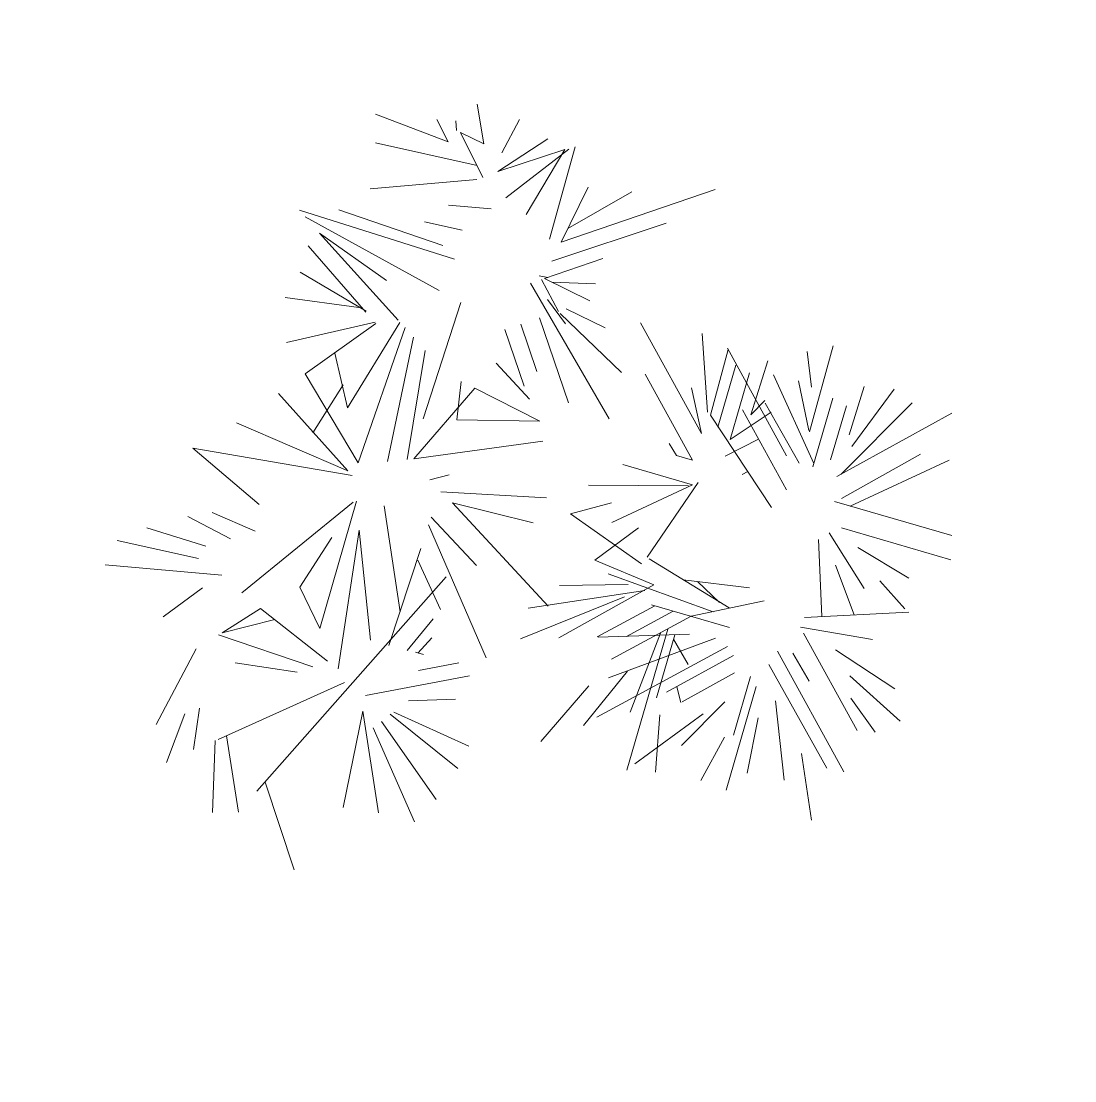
# Model space of a CAD drawing. Header units: millimetres. Extents: x -3817 to 5248, y 289 to 3424.
# Drawn here: x -3816.5 to -3632.8, y 1598.1 to 1782.9 of the extents above.
import ezdxf

# ---------------------------------------------------------------- set-up
doc = ezdxf.new("R2010")
doc.units = ezdxf.units.MM
doc.linetypes.add('CONTINU', pattern=[0])
doc.layers.add('végétation', color=96, linetype='Continuous', lineweight=20)

# ---------------------------------------------------------------- blocks, each defined once
blk = doc.blocks.new('_QVMPT31')
at = {"linetype": 'CONTINU'}
for p, q in [((-11.208, 28.583), (-5.708, 34.183)), ((-16.608, 27.283), (-14.108, 32.883)), ((-15.908, 26.483), (-12.108, 31.883)), ((-19.908, 26.383), (-19.508, 30.783)), ((-5.108, 6.083), (-11.508, 29.583)), ((-21.508, 20.983), (-21.708, 28.283)), ((-19.008, 25.383), (-17.908, 28.783)), ((-8.908, 17.983), (-16.408, 27.083)), ((-6.408, 19.483), (-4.308, 27.583)), ((-6.408, 19.483), (-1.408, 26.683)), ((-5.008, 20.383), (1.692, 25.983)), ((-4.608, 19.583), (2.492, 23.483)), ((-12.908, 18.983), (-18.008, 20.583)), ((-4.208, 18.683), (2.992, 20.283)), ((-23.308, 16.083), (-25.208, 19.783)), ((-11.908, 17.983), (-20.308, 19.083)), ((-18.108, 15.483), (-20.108, 18.783)), ((-16.608, 15.783), (-20.108, 18.783)), ((-6.808, 18.183), (0.392, 12.783)), ((-4.008, 18.383), (2.992, 18.183)), ((-22.308, 14.383), (-31.608, 17.983)), ((-9.908, 17.183), (-13.508, 5.783)), ((-11.008, 16.983), (-18.108, 15.483)), ((-3.308, 16.983), (0.192, 15.083)), ((-24.708, 13.983), (-31.608, 15.683)), ((-15.008, 3.883), (-20.108, 14.983)), ((-12.808, 14.783), (-15.908, 12.383)), ((-14.808, 3.683), (-12.808, 14.783)), ((9.896, 9.037), (8.326, 15.101)), ((-24.608, 12.783), (-29.808, 13.583)), ((-13.508, 5.783), (-8.508, 13.783)), ((-3.708, 14.283), (-0.908, 12.183)), ((13.79, 1.75), (15.961, 14.06)), ((-6.908, 13.483), (-8.108, 4.883)), ((-5.308, 13.183), (-4.508, 9.783)), ((-4.608, 12.983), (-3.908, 12.883)), ((-4.408, 12.983), (-3.908, 11.283)), ((19.675, 6.906), (16.332, 13.284)), ((16.419, 8.597), (18.238, 13.151)), ((-15.308, 7.383), (-15.908, 12.383)), ((12.289, 6.482), (10.979, 12.298)), ((22.183, 7.885), (22.009, 12.079)), ((22.711, 2.817), (24.309, 11.877)), ((-23.008, 11.283), (-27.108, 11.183)), ((19.01, 0.829), (11.692, 11.157)), ((28.695, 6.23), (31.961, 10.934)), ((-21.408, 9.783), (-25.408, 9.983)), ((-12.508, 2.983), (-7.308, 10.483)), ((-8.408, 2.783), (0.992, 10.783)), ((20.892, 5.168), (19.229, 10.133)), ((13.385, 2.329), (14.044, 9.524)), ((24.032, 5.123), (25.259, 9.78)), ((-7.908, 5.883), (-4.308, 8.783)), ((24.704, 3.176), (28.358, 8.929)), ((-22.108, 7.583), (-29.308, 5.783)), ((9.278, 0.921), (2.916, 8.033)), ((17.759, 0.644), (11.084, 7.71)), ((14.532, 1.924), (15.504, 7.438)), ((21.9, 2.249), (22.803, 7.37)), ((11.051, -1.118), (5.796, 6.51)), ((19.803, 1.299), (16.072, 6.628)), ((16.64, 5.817), (17.538, 6.877)), ((20.539, 2.591), (17.619, 6.761)), ((22.839, 0.662), (31.162, 6.404)), ((-16.108, 1.883), (-29.308, 5.783)), ((15.088, -0.104), (10.609, 6.169)), ((23.007, -0.688), (32.622, 6.045)), ((10.581, -0.325), (2.349, 5.392)), ((11.937, 0.452), (8.675, 4.987)), ((15.644, 1.321), (8.773, 4.97)), ((-8.508, 2.083), (-3.208, 4.083)), ((-7.408, 0.183), (3.792, 4.483)), ((13.512, 0.174), (10.917, 3.881)), ((14.601, 2.317), (16.669, 3.679)), ((-16.608, 1.683), (-26.908, 2.183)), ((9.087, -0.163), (3.867, 2.484)), ((24.317, -3.051), (32.078, 2.384)), ((30.364, 0.147), (33.503, 1.828)), ((-16.608, 1.683), (-24.808, -1.617)), ((-16.108, 0.683), (-23.508, -4.117)), ((-20.208, -4.717), (-20.708, 0.083)), ((-16.108, 0.683), (-17.608, -11.417)), ((-7.408, 0.183), (-0.508, -1.317)), ((18.436, -0.694), (11.641, 0.504)), ((24.253, -1.111), (26.552, 0.413)), ((29.46, -1.521), (35.016, 0.038)), ((-13.908, -0.517), (-16.608, -11.017)), ((-10.008, -0.717), (-8.708, -1.817)), ((-8.708, -0.217), (-0.408, -3.717)), ((11.051, -1.118), (5.629, -0.771)), ((7.743, -4.901), (5.629, -0.771)), ((16.606, -1.285), (7.146, -0.227)), ((20.082, -4.031), (15.088, -0.104)), ((-15.208, -10.417), (-12.508, -1.417)), ((-12.008, -1.717), (-10.008, -9.417)), ((-12.008, -1.717), (-2.808, -7.917)), ((9.33, -2.236), (2.02, -3.384)), ((17.666, -2.183), (9.719, -2.914)), ((18.483, -4.46), (13.125, -2.601)), ((14.272, -3.006), (16.745, -2.224)), ((27.375, -2.981), (33.4, -2.216)), ((-19.008, -3.117), (-22.008, -6.817)), ((-18.208, -11.617), (-19.008, -3.117)), ((4.743, -5.794), (2.02, -3.384)), ((10.6, -10.584), (9.504, -2.978)), ((23.853, -3.376), (29.837, -5.142)), ((-20.008, -10.617), (-23.508, -4.117)), ((10.258, -10.219), (5.513, -4.305)), ((23.795, -4.279), (31.564, -8.594)), ((-14.308, -15.417), (-12.808, -5.117)), ((21.943, -10.756), (25.087, -5.015)), ((-20.108, -10.717), (-26.108, -5.817)), ((-11.308, -9.417), (-10.208, -6.317)), ((-10.208, -6.317), (-3.808, -9.317)), ((9.998, -9.97), (2.322, -6.281)), ((24.207, -9.429), (27.491, -6.353)), ((22.493, -11.665), (27.272, -8.751)), ((28.181, -9.927), (31.136, -8.721)), ((-21.908, -11.217), (-27.908, -9.217)), ((-10.008, -9.417), (-3.808, -9.317)), ((10.258, -10.219), (4.153, -9.142)), ((-9.308, -12.117), (-5.408, -10.617)), ((-21.208, -11.117), (-28.108, -14.017)), ((-21.208, -11.217), (-27.708, -11.717)), ((-18.408, -11.717), (-27.708, -15.417)), ((-9.908, -15.017), (-6.308, -11.417)), ((17.152, -11.434), (9.002, -16.191)), ((25.239, -11.642), (30.29, -11.212)), ((-9.708, -19.517), (1.392, -12.117)), ((-7.708, -17.217), (-2.308, -11.817)), ((9.32, -12.084), (2.485, -16.87)), ((7.941, -11.841), (6.916, -12.473)), ((9.32, -12.084), (7.941, -11.841)), ((23.258, -12.511), (32.81, -14.195)), ((-8.908, -16.017), (-5.908, -13.017)), ((17.627, -13.346), (11.256, -17.807)), ((13.653, -12.848), (13.978, -13.312)), ((-20.808, -14.317), (-27.708, -15.417)), ((11.69, -13.619), (13.573, -16.185)), ((21.729, -14.272), (31.971, -16.078)), ((9.002, -14.465), (0.198, -20.63)), ((9.002, -14.465), (6.523, -17.582)), ((11.429, -15.096), (10.405, -20.907)), ((11.429, -15.096), (13.532, -18.716)), ((22.152, -14.753), (26.515, -21.107)), ((23.107, -14.515), (28.942, -21.738)), ((-16.408, -15.517), (-29.408, -16.117)), ((-6.308, -18.317), (0.592, -16.117)), ((16.353, -15.964), (7.781, -21.967)), ((9.002, -16.191), (7.896, -21.886)), ((10.027, -15.56), (9.072, -20.976)), ((17.587, -15.877), (12.739, -19.186)), ((18.769, -16.086), (17.71, -22.093)), ((-16.408, -18.517), (-30.108, -16.417)), ((8.672, -16.336), (5.313, -22.141)), ((18.717, -16.381), (12.305, -21.648)), ((20.97, -16.271), (27.378, -25.423)), ((21.213, -16.618), (23.949, -24.716)), ((-17.808, -19.117), (-27.108, -17.917)), ((-7.808, -18.917), (-5.508, -17.717)), ((12.078, -17.749), (11.343, -22.494)), ((12.078, -17.749), (12.606, -19.365)), ((19.875, -17.296), (19.042, -22.023)), ((-9.008, -20.217), (-6.508, -18.417)), ((-6.008, -18.917), (-2.308, -18.917)), ((17.083, -18.733), (14.454, -22.128)), ((17.199, -18.652), (15.781, -26.119)), ((20.976, -19.115), (22.055, -25.093)), ((-17.708, -25.417), (-25.508, -20.717)), ((-16.908, -21.017), (-20.108, -20.217)), ((-9.308, -20.417), (-8.608, -20.617)), ((-8.808, -20.417), (-5.108, -24.117)), ((-8.808, -20.417), (-4.508, -20.417)), ((-8.108, -20.417), (-4.708, -21.917)), ((20.328, -19.915), (19.679, -24.167)), ((-15.508, -23.717), (-18.908, -22.417)), ((-8.908, -22.017), (-1.608, -29.217)), ((15.67, -22.14), (14.003, -24.689)), ((-9.908, -23.617), (-11.408, -31.617)), ((-8.908, -23.817), (-8.908, -29.017)), ((-8.908, -23.817), (0.892, -33.617)), ((-18.208, -26.517), (-26.808, -24.417)), ((-14.808, -25.117), (-11.808, -31.217)), ((-12.608, -24.617), (-12.108, -31.017)), ((-8.908, -25.117), (-5.408, -30.317)), ((-17.308, -25.817), (-20.708, -28.417)), ((-21.308, -27.217), (-27.908, -26.617)), ((-16.408, -26.817), (-13.808, -31.217)), ((-16.408, -26.817), (-12.108, -31.017)), ((-21.308, -27.217), (-23.008, -28.517)), ((-21.108, -28.417), (-21.508, -29.117)), ((-18.508, -28.417), (-20.708, -28.417)), ((-18.508, -28.417), (-20.508, -31.217)), ((-16.808, -28.417), (-16.708, -31.617))]:
    blk.add_line(p, q, dxfattribs=at)
blk = doc.blocks.new('A$C69725A6C')
at = {"layer": 'végétation', "xscale": -2.048, "yscale": 2.048, "zscale": 2.048, "rotation": 90}
blk.add_blockref('_QVMPT31', (70.01, 71.71), dxfattribs=at)

msp = doc.modelspace()

# ---------------------------------------------------------------- block references
at = {"layer": 'végétation', "rotation": 63.8019100027221}
msp.add_blockref('A$C69725A6C', (-3694.11, 1598.119), dxfattribs=at)

doc.saveas('drawing.dxf')
